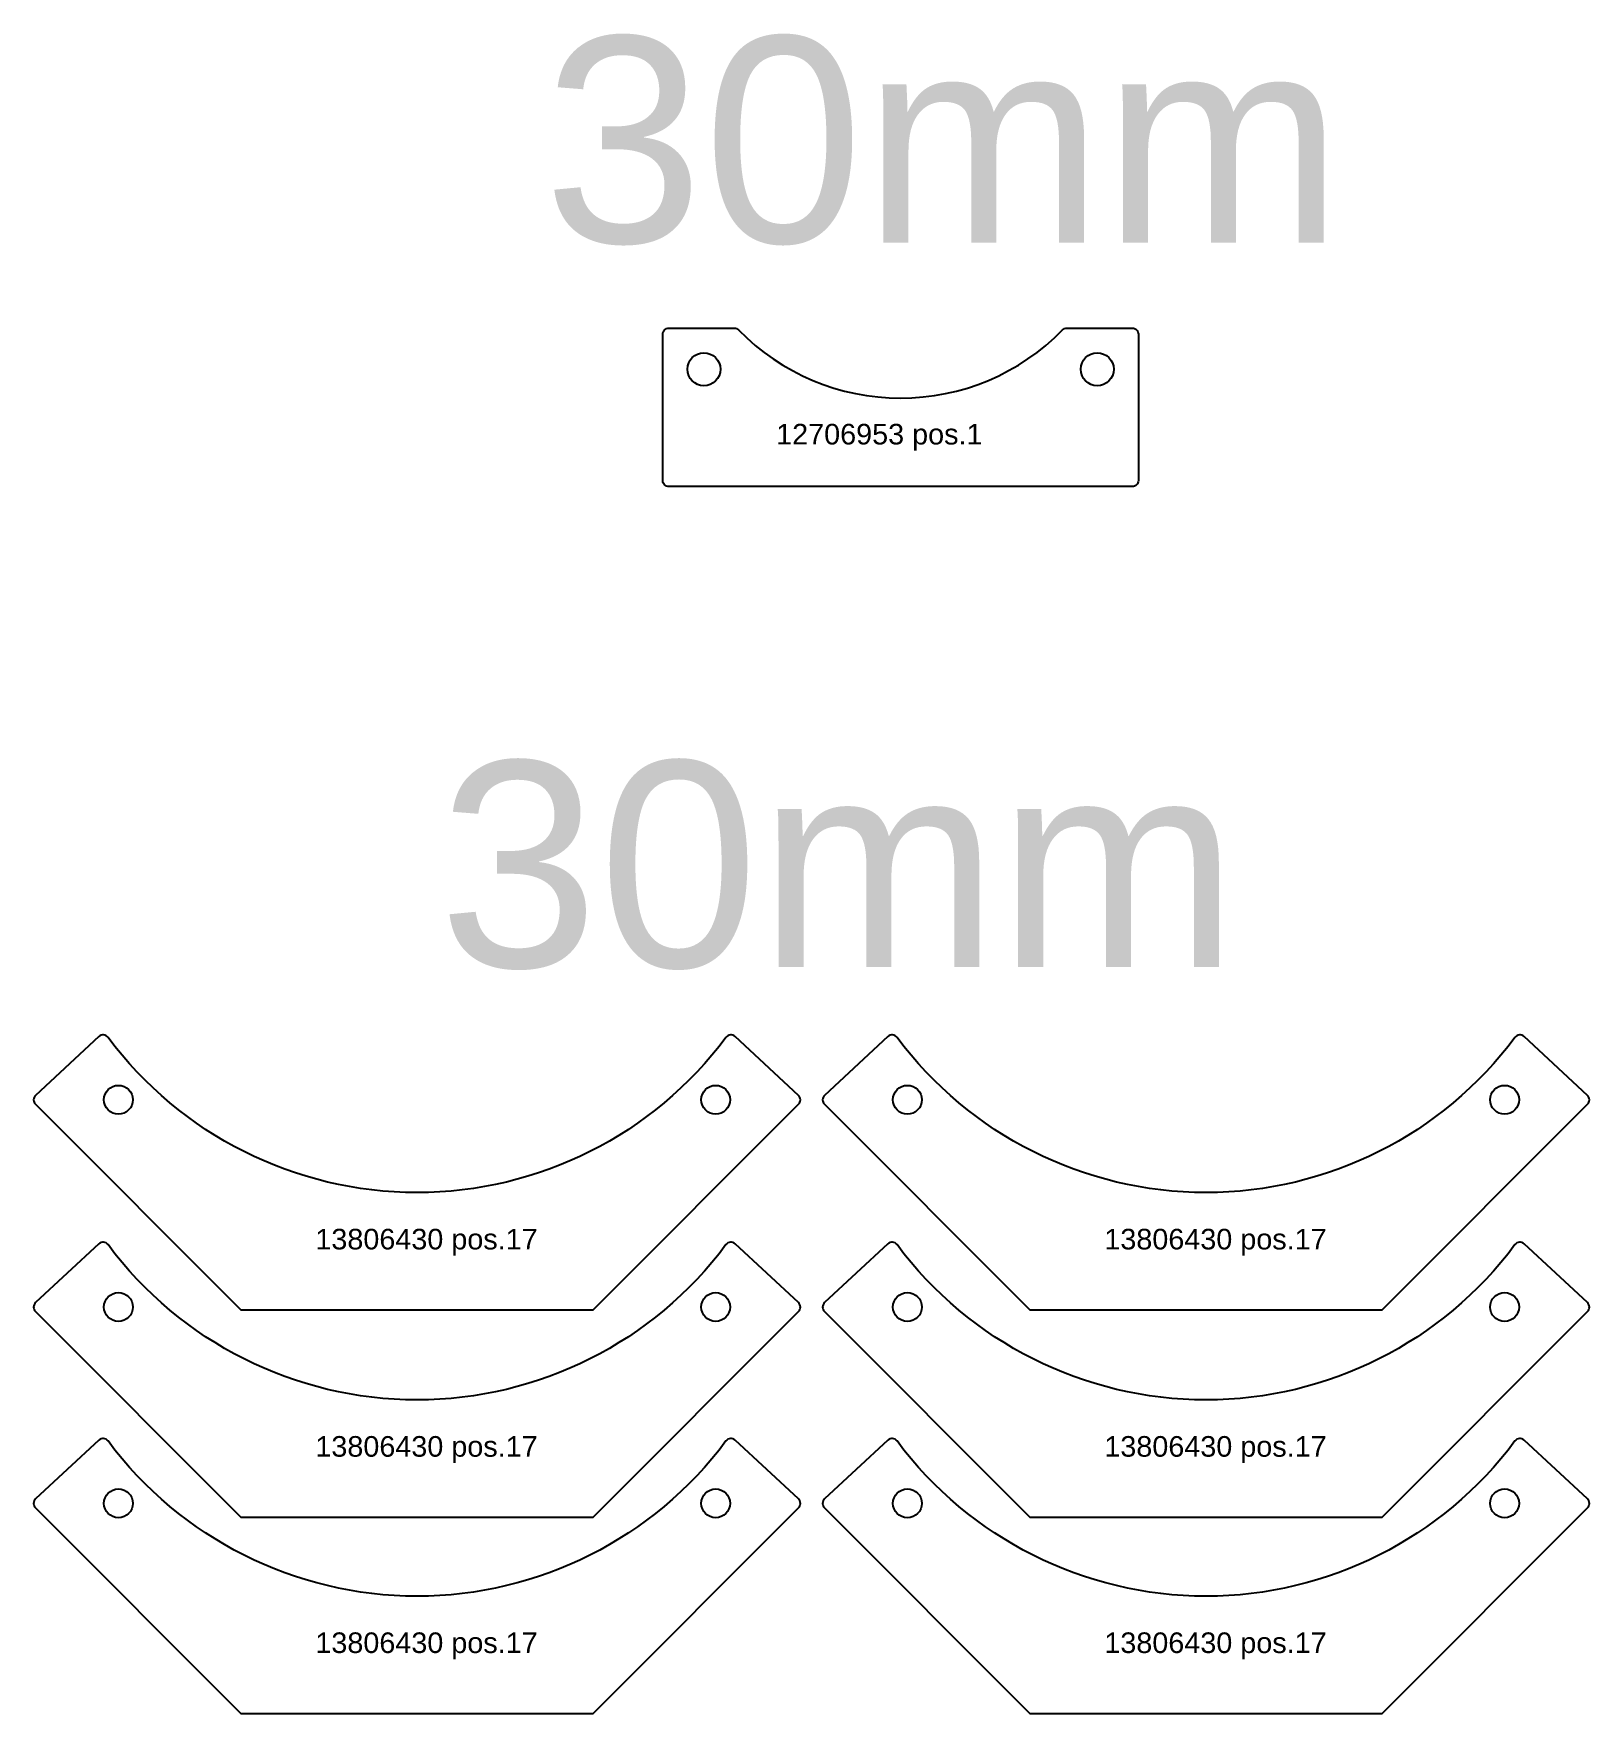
# Model space of a CAD drawing. Header units: millimetres. Extents: x 1211 to 1966, y 59 to 875.
import ezdxf

# ---------------------------------------------------------------- set-up
doc = ezdxf.new("R2010")
doc.units = ezdxf.units.MM
for name, color, linetype in [('12706953', 7, 'Continuous'), ('13806430', 7, 'Continuous'), ('Texto', 3, 'Continuous')]:
    doc.layers.add(name, color=color, linetype=linetype)
doc.styles.get("Standard").update_dxf_attribs({"font": 'arial.ttf'})

msp = doc.modelspace()

# ---------------------------------------------------------------- linework, layer by layer
at = {"layer": '12706953', "color": 31}
msp.add_lwpolyline([(1516.41, 658.13), (1516.41, 729.13, -0.414214), (1519.41, 732.13), (1551.12, 732.13, -0.201835), (1553.26, 731.23, 0.420813), (1710.57, 731.23, -0.201835), (1712.71, 732.13), (1744.41, 732.13, -0.414214), (1747.41, 729.13), (1747.41, 658.13, -0.414214), (1744.41, 655.13), (1519.41, 655.13, -0.414214)], format="xyb", close=True, dxfattribs=at)
for centre in [(1536.41, 712.13), (1727.41, 712.13)]:
    msp.add_circle(centre, 8, dxfattribs=at)
at = {"layer": '13806430', "color": 31}
for points in [[(1482.6, 255.42), (1582.4, 355.22, 0.424939), (1582.32, 359.54), (1551.57, 388.12, 0.446573), (1547.12, 387.71, -0.502371), (1247.07, 387.71, 0.446573), (1242.62, 388.12), (1211.88, 359.54, 0.424939), (1211.8, 355.22), (1311.6, 255.42)], [(1865.72, 255.42), (1965.52, 355.22, 0.424939), (1965.44, 359.54), (1934.69, 388.12, 0.446573), (1930.24, 387.71, -0.502371), (1630.19, 387.71, 0.446573), (1625.74, 388.12), (1595, 359.54, 0.424939), (1594.92, 355.22), (1694.72, 255.42)], [(1482.6, 154.77), (1582.4, 254.57, 0.424939), (1582.32, 258.89), (1551.57, 287.47, 0.446573), (1547.12, 287.06, -0.502371), (1247.07, 287.06, 0.446573), (1242.62, 287.47), (1211.88, 258.89, 0.424939), (1211.8, 254.57), (1311.6, 154.77)], [(1865.72, 154.77), (1965.52, 254.57, 0.424939), (1965.44, 258.89), (1934.69, 287.47, 0.446573), (1930.24, 287.06, -0.502371), (1630.19, 287.06, 0.446573), (1625.74, 287.47), (1595, 258.89, 0.424939), (1594.92, 254.57), (1694.72, 154.77)], [(1482.6, 59.44), (1582.4, 159.24, 0.424939), (1582.32, 163.56), (1551.57, 192.14, 0.446573), (1547.12, 191.73, -0.502371), (1247.07, 191.73, 0.446573), (1242.62, 192.14), (1211.88, 163.56, 0.424939), (1211.8, 159.24), (1311.6, 59.44)], [(1865.72, 59.44), (1965.52, 159.24, 0.424939), (1965.44, 163.56), (1934.69, 192.14, 0.446573), (1930.24, 191.73, -0.502371), (1630.19, 191.73, 0.446573), (1625.74, 192.14), (1595, 163.56, 0.424939), (1594.92, 159.24), (1694.72, 59.44)]]:
    msp.add_lwpolyline(points, format="xyb", close=True, dxfattribs=at)
for centre in [(1252.1, 357.42), (1542.1, 357.42), (1635.22, 357.42), (1925.22, 357.42), (1252.1, 256.77), (1542.1, 256.77), (1635.22, 256.77), (1925.22, 256.77), (1252.1, 161.44), (1542.1, 161.44), (1635.22, 161.44), (1925.22, 161.44)]:
    msp.add_circle(centre, 7, dxfattribs=at)

# ---------------------------------------------------------------- texts
at = {"color": 31, "char_height": 100, "attachment_point": 1}
for width, insert in [(327.2094, (1458.48, 873.64)), (295.1521, (1407.58, 521.81))]:
    msp.add_mtext_dynamic_manual_height_columns('30mm', width=width, gutter_width=12.5, heights=[0], dxfattribs=dict(at, insert=insert))
at = {"layer": 'Texto', "color": 31, "char_height": 10, "attachment_point": 1}
for s, width, insert in [('{\\W6.996096; }12706953 pos.1', 150.4335, (1544.34, 685.62)), ('13806430 pos.17', 133.9453, (1347.73, 294.74)), ('13806430 pos.17', 133.9453, (1730.85, 294.74)), ('13806430 pos.17', 133.9453, (1347.73, 194.09)), ('13806430 pos.17', 133.9453, (1730.85, 194.09)), ('13806430 pos.17', 133.9453, (1347.73, 98.76)), ('13806430 pos.17', 133.9453, (1730.85, 98.76))]:
    msp.add_mtext_dynamic_manual_height_columns(s, width=width, gutter_width=12.5, heights=[0], dxfattribs=dict(at, insert=insert))

doc.saveas('drawing.dxf')
